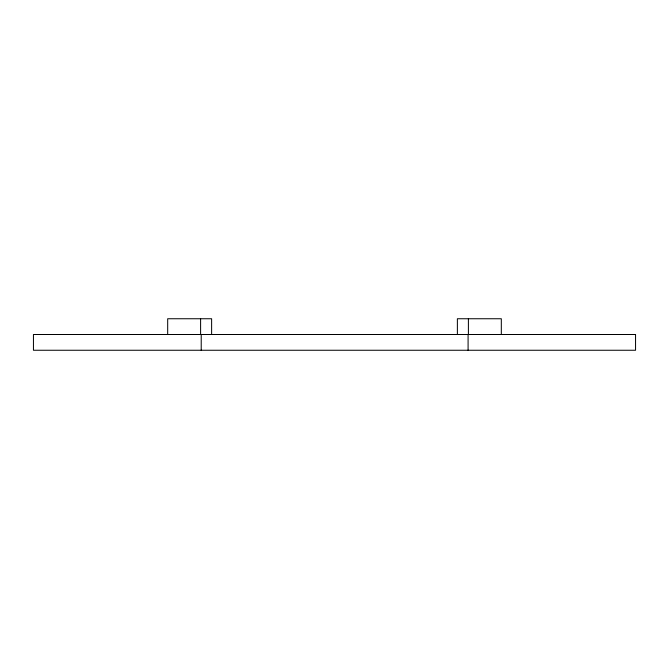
<?xml version="1.0" encoding="UTF-8"?>
<svg xmlns="http://www.w3.org/2000/svg" width="669" height="669" viewBox="0 0 669 669"><rect width="100%" height="100%" fill="white"/><g stroke="black" fill="none" stroke-linecap="round" stroke-linejoin="round"><path stroke-width="1" d="M501.315 334.5L501.315 318.745L457.379 318.745L457.379 334.5M468.4 318.745L468.4 334.5M468.091 334.5L468.091 350.255M211.621 334.5L211.621 318.745L167.685 318.745L167.685 334.5M201.218 334.5L201.218 350.255M200.6 318.745L200.6 334.5M635.55 334.5L33.45 334.5L33.45 350.255L635.55 350.255L635.55 334.5"/></g></svg>
